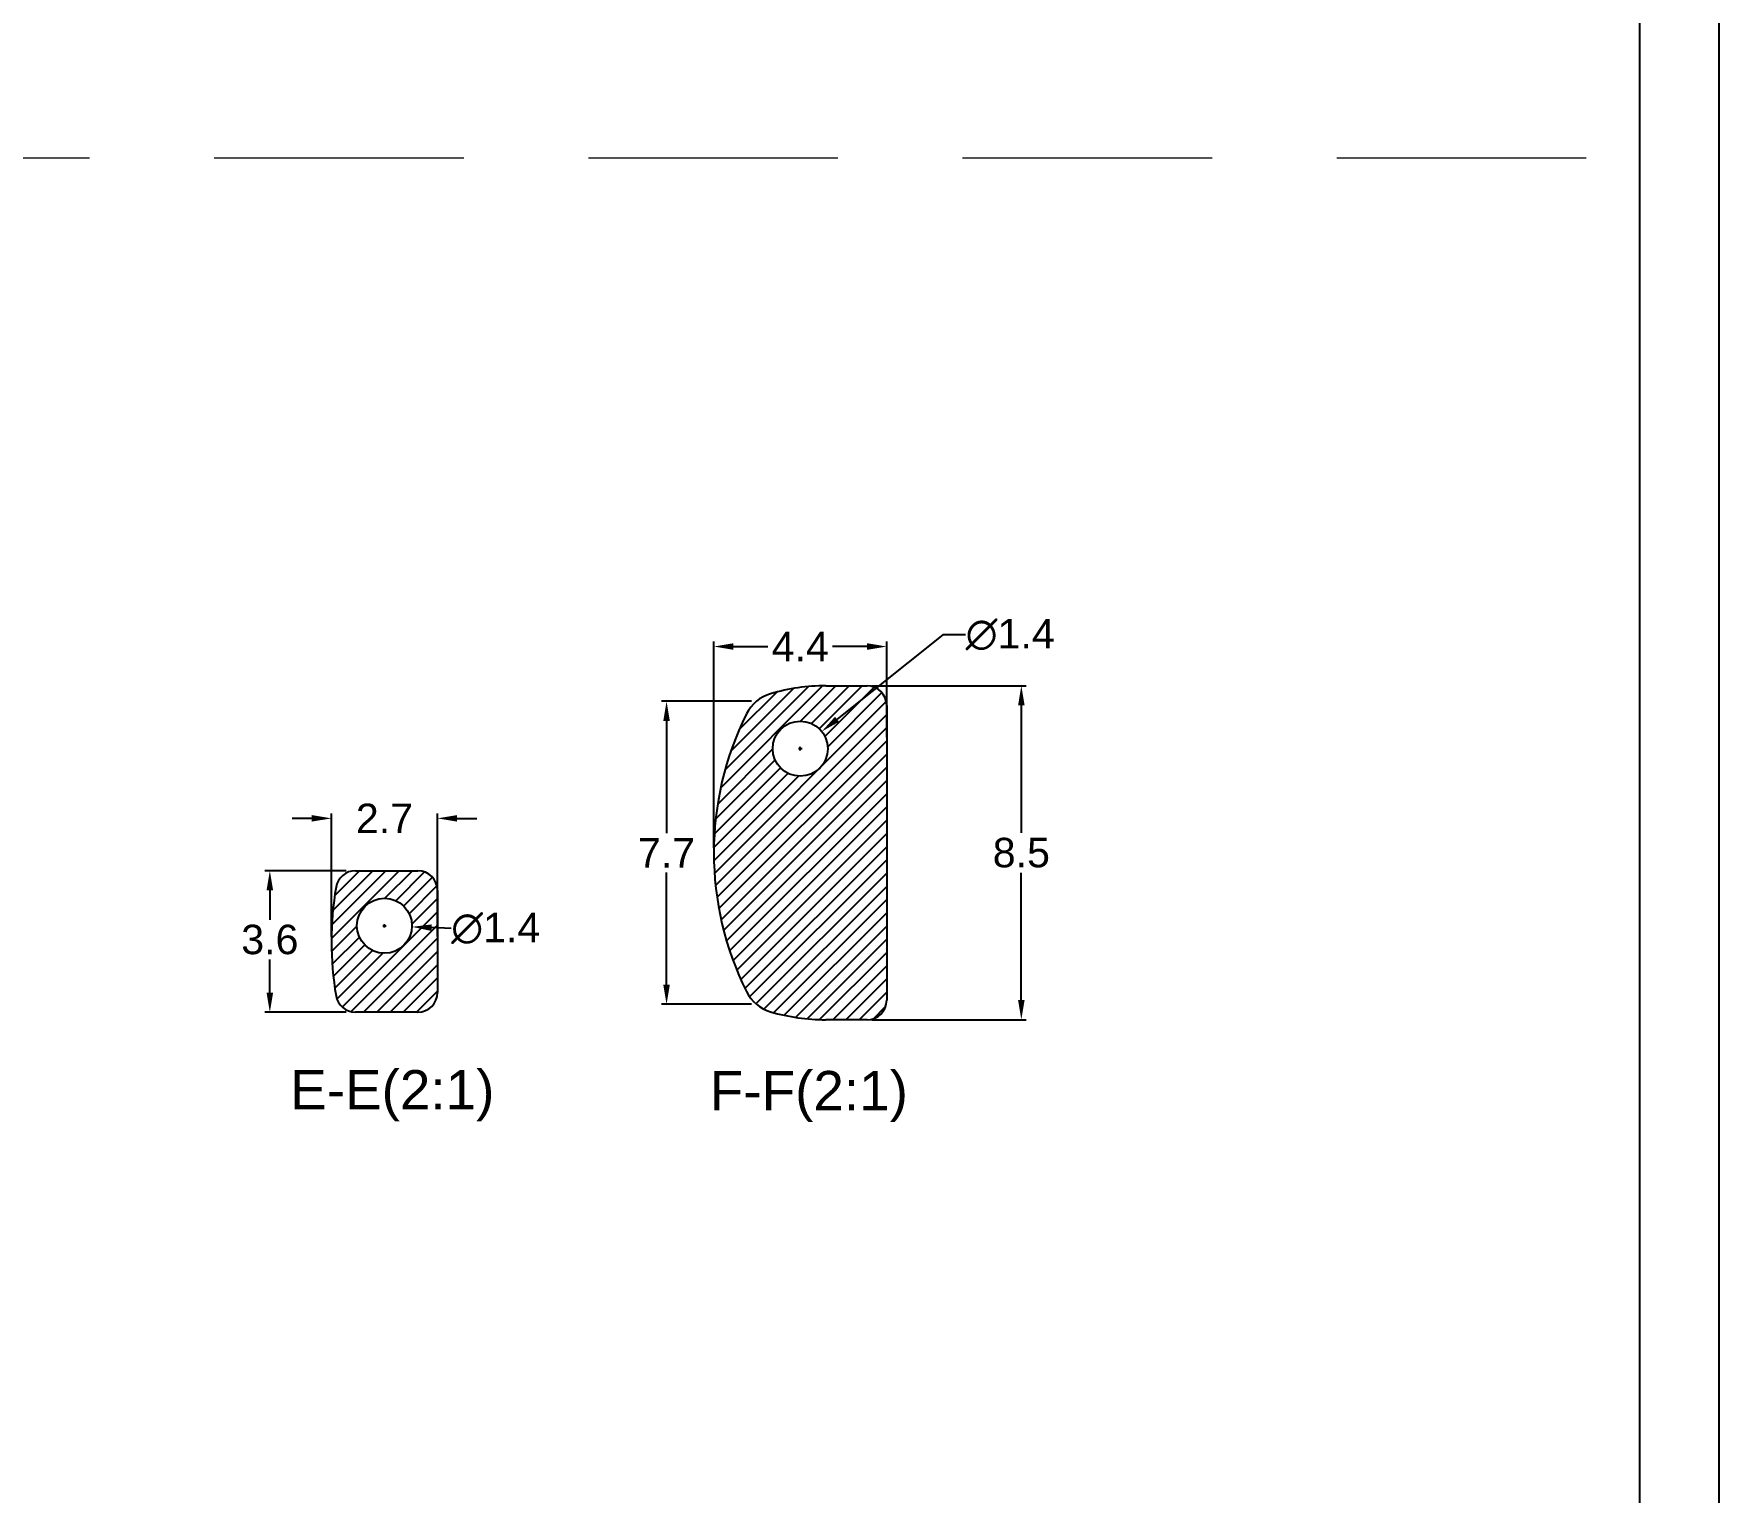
# Model space of a CAD drawing. Header units: millimetres. Extents: x 1186 to 2336, y 1181 to 1549.
# Drawn here: x 2249.7 to 2335.5, y 1326.1 to 1400.3 of the extents above; entities that cross this region are included whole.
import ezdxf

# ---------------------------------------------------------------- set-up
doc = ezdxf.new("R2010")
doc.units = ezdxf.units.MM
doc.linetypes.add('HIDDEN', pattern=[9.525, 6.35, -3.175])
doc.layers.add('Dimension', color=3, linetype='Continuous')
doc.layers.add('Text', color=4, linetype='Continuous')
doc.styles.get("Standard").update_dxf_attribs({"font": 'arial.ttf'})
doc.styles.add('宋体', font='SimSun.ttf')
doc.dimstyles.get("Standard").update_dxf_attribs({"dimtxt": 0.18, "dimasz": 0.18, "dimexe": 0.18, "dimexo": 0.0625, "dimgap": 0.09, "dimtad": 0, "dimtih": 1, "dimtoh": 1, "dimdec": 4, "dimzin": 0, "dimdsep": 46, "dimtxsty": 'Standard', "dimcen": 0.09, "dimadec": 0, "dimazin": 0, "dimtfac": 1, "dimtdec": 4, "dimtofl": 0, "dimtmove": 0, "dimatfit": 3, "dimfxl": 1, "dimtolj": 1, "dimtzin": 0, "dimarcsym": 0})
doc.dimstyles.new('Standard$0', dxfattribs={"dimtxt": 2.3, "dimasz": 2, "dimexe": 1, "dimexo": 1, "dimgap": 1, "dimtad": 0, "dimtih": 1, "dimtoh": 1, "dimdec": 1, "dimzin": 0, "dimdsep": 46, "dimtxsty": 'Standard', "dimcen": 0, "dimclrd": 4, "dimclre": 4, "dimclrt": 4, "dimadec": 1, "dimazin": 0, "dimtfac": 1, "dimtdec": 1, "dimtofl": 0, "dimtmove": 0, "dimatfit": 0, "dimfxl": 1, "dimtolj": 1, "dimtzin": 0, "dimarcsym": 0})

# ---------------------------------------------------------------- blocks, each defined once
blk = doc.blocks.new('*D147')
at = {"layer": 'Defpoints', "color": 0, "transparency": 16777216}
for p in [(2270.259, 1360.393), (2264.856, 1354.125), (2270.259, 1354.125)]:
    blk.add_point(p, dxfattribs=at)
at = {"layer": 'Dimension', "color": 3, "lineweight": -2, "transparency": 16777216}
for p, q in [((2263.856, 1360.393), (2262.856, 1360.393)), ((2264.856, 1354.375), (2264.856, 1360.643)), ((2270.259, 1354.375), (2270.259, 1360.643)), ((2271.259, 1360.393), (2272.259, 1360.393))]:
    blk.add_line(p, q, dxfattribs=at)
at = {"layer": 'Dimension', "color": 3, "transparency": 16777216}
for points in [[(2263.856, 1360.56), (2263.856, 1360.227), (2264.856, 1360.393)], [(2271.259, 1360.56), (2271.259, 1360.227), (2270.259, 1360.393)]]:
    blk.add_solid(points, dxfattribs=at)
at = {"layer": 'Dimension', "transparency": 16777216, "insert": (2267.558, 1360.393), "char_height": 1.5, "attachment_point": 5}
blk.add_mtext('\\A1;2.7', dxfattribs=at)
blk = doc.blocks.new('*D148')
at = {"layer": 'Defpoints', "color": 0, "transparency": 16777216}
for p in [(2265.859, 1357.725), (2261.722, 1350.525), (2265.859, 1350.525)]:
    blk.add_point(p, dxfattribs=at)
at = {"layer": 'Dimension', "color": 3, "lineweight": -2, "transparency": 16777216}
for p, q in [((2265.609, 1357.725), (2261.472, 1357.725)), ((2261.722, 1356.725), (2261.722, 1355.235)), ((2261.722, 1351.525), (2261.722, 1353.202)), ((2265.609, 1350.525), (2261.472, 1350.525))]:
    blk.add_line(p, q, dxfattribs=at)
at = {"layer": 'Dimension', "color": 3, "transparency": 16777216}
for points in [[(2261.555, 1356.725), (2261.888, 1356.725), (2261.722, 1357.725)], [(2261.555, 1351.525), (2261.888, 1351.525), (2261.722, 1350.525)]]:
    blk.add_solid(points, dxfattribs=at)
at = {"layer": 'Dimension', "transparency": 16777216, "insert": (2261.722, 1354.218), "char_height": 1.5, "attachment_point": 5}
blk.add_mtext('\\A1;3.6', dxfattribs=at)
blk = doc.blocks.new('*D149')
at = {"layer": 'Defpoints', "color": 0, "transparency": 16777216}
for p in [(2293.127, 1369.14), (2293.127, 1364.28), (2284.327, 1358.641)]:
    blk.add_point(p, dxfattribs=at)
at = {"layer": 'Dimension', "color": 3, "lineweight": -2, "transparency": 16777216}
for p, q in [((2284.327, 1358.891), (2284.327, 1369.39)), ((2285.327, 1369.14), (2287.085, 1369.14)), ((2292.127, 1369.14), (2290.37, 1369.14)), ((2293.127, 1364.53), (2293.127, 1369.39))]:
    blk.add_line(p, q, dxfattribs=at)
at = {"layer": 'Dimension', "color": 3, "transparency": 16777216}
for points in [[(2285.327, 1369.307), (2285.327, 1368.973), (2284.327, 1369.14)], [(2292.127, 1369.307), (2292.127, 1368.973), (2293.127, 1369.14)]]:
    blk.add_solid(points, dxfattribs=at)
at = {"layer": 'Dimension', "transparency": 16777216, "insert": (2288.727, 1369.14), "char_height": 1.5, "attachment_point": 5}
blk.add_mtext('\\A1;4.4', dxfattribs=at)
blk = doc.blocks.new('*D207')
at = {"layer": 'Defpoints', "color": 0, "transparency": 16777216}
for p in [(2292.127, 1367.141), (2299.983, 1367.141), (2292.127, 1350.141)]:
    blk.add_point(p, dxfattribs=at)
at = {"layer": 'Dimension', "color": 3, "lineweight": -2, "transparency": 16777216}
for p, q in [((2292.377, 1367.141), (2300.233, 1367.141)), ((2299.983, 1366.141), (2299.983, 1359.656)), ((2299.983, 1351.141), (2299.983, 1357.625)), ((2292.377, 1350.141), (2300.233, 1350.141))]:
    blk.add_line(p, q, dxfattribs=at)
at = {"layer": 'Dimension', "color": 3, "transparency": 16777216}
for points in [[(2299.817, 1366.141), (2300.15, 1366.141), (2299.983, 1367.141)], [(2299.817, 1351.141), (2300.15, 1351.141), (2299.983, 1350.141)]]:
    blk.add_solid(points, dxfattribs=at)
at = {"layer": 'Dimension', "transparency": 16777216, "insert": (2299.983, 1358.641), "char_height": 1.5, "attachment_point": 5}
blk.add_mtext('\\A1;8.5', dxfattribs=at)
blk = doc.blocks.new('*D150')
at = {"layer": 'Defpoints', "color": 0, "transparency": 16777216}
for p in [(2286.496, 1366.351), (2281.92, 1350.93), (2286.496, 1350.93)]:
    blk.add_point(p, dxfattribs=at)
at = {"layer": 'Dimension', "color": 3, "lineweight": -2, "transparency": 16777216}
for p, q in [((2286.246, 1366.351), (2281.67, 1366.351)), ((2281.92, 1365.351), (2281.92, 1359.641)), ((2281.92, 1351.93), (2281.92, 1357.641)), ((2286.246, 1350.93), (2281.67, 1350.93))]:
    blk.add_line(p, q, dxfattribs=at)
at = {"layer": 'Dimension', "color": 3, "transparency": 16777216}
for points in [[(2281.754, 1365.351), (2282.087, 1365.351), (2281.92, 1366.351)], [(2281.754, 1351.93), (2282.087, 1351.93), (2281.92, 1350.93)]]:
    blk.add_solid(points, dxfattribs=at)
at = {"layer": 'Dimension', "transparency": 16777216, "insert": (2281.92, 1358.641), "char_height": 1.5, "attachment_point": 5}
blk.add_mtext('\\A1;7.7', dxfattribs=at)
blk = doc.blocks.new('*D208')
at = {"layer": 'Defpoints', "color": 0, "transparency": 16777216}
for p in [(2266.16, 1354.981), (2268.958, 1354.869)]:
    blk.add_point(p, dxfattribs=at)
at = {"layer": 'Dimension', "color": 0, "lineweight": -2, "transparency": 16777216}
for p, q in [((2267.469, 1354.925), (2267.649, 1354.925)), ((2267.559, 1354.835), (2267.559, 1355.015)), ((2270.956, 1354.789), (2269.957, 1354.829))]:
    blk.add_line(p, q, dxfattribs=at)
at = {"layer": 'Dimension', "color": 0, "transparency": 16777216}
blk.add_solid([(2269.964, 1354.995), (2269.95, 1354.662), (2268.958, 1354.869)], dxfattribs=at)
at = {"layer": 'Dimension', "color": 0, "transparency": 16777216, "insert": (2273.225, 1354.789), "char_height": 1.5, "attachment_point": 5}
blk.add_mtext('\\A1;∅1.4', dxfattribs=at)
blk = doc.blocks.new('*D209')
at = {"layer": 'Defpoints', "color": 0, "transparency": 16777216}
for p in [(2289.821, 1364.815), (2287.634, 1363.067)]:
    blk.add_point(p, dxfattribs=at)
at = {"layer": 'Dimension', "color": 0, "lineweight": -2, "transparency": 16777216}
for p, q in [((2295.988, 1369.742), (2290.602, 1365.439)), ((2297.148, 1369.742), (2295.988, 1369.742)), ((2288.637, 1363.941), (2288.817, 1363.941)), ((2288.727, 1363.851), (2288.727, 1364.031))]:
    blk.add_line(p, q, dxfattribs=at)
at = {"layer": 'Dimension', "color": 0, "transparency": 16777216}
blk.add_solid([(2290.498, 1365.569), (2290.706, 1365.309), (2289.821, 1364.815)], dxfattribs=at)
at = {"layer": 'Dimension', "color": 0, "transparency": 16777216, "insert": (2299.416, 1369.742), "char_height": 1.5, "attachment_point": 5}
blk.add_mtext('\\A1;∅1.4', dxfattribs=at)

msp = doc.modelspace()

# ---------------------------------------------------------------- linework, layer by layer
for p, q in [((2331.48056, 1256.09504), (2331.48056, 1542.83599)), ((2290.02967, 1367.14062), (2292.1274, 1367.14062)), ((2293.1274, 1366.14062), (2293.1274, 1351.14062)), ((2266.07896, 1357.72468), (2269.25889, 1357.72468)), ((2270.25889, 1356.72468), (2270.25889, 1351.52468)), ((2269.25889, 1350.52468), (2266.07896, 1350.52468)), ((2292.1274, 1350.14062), (2290.02967, 1350.14062))]:
    msp.add_line(p, q)
at = {"color": 1, "linetype": 'HIDDEN', "lineweight": 9, "ltscale": 2}
msp.add_line((1935.04268, 1394.01402), (2331.48056, 1394.01402), dxfattribs=at)
at = {"color": 6, "linetype": 'Continuous'}
for p, q in [((2284.67623, 1361.94976), (2289.86574, 1367.13927)), ((2284.89327, 1362.84032), (2289.15527, 1367.10232)), ((2288.74055, 1365.34056), (2290.54061, 1367.14062)), ((2289.29424, 1365.22073), (2291.21413, 1367.14062)), ((2289.69727, 1364.95025), (2291.88765, 1367.14062)), ((2284.36179, 1357.5942), (2293.10737, 1366.33978)), ((2285.19513, 1363.8157), (2288.38365, 1367.00422)), ((2285.62083, 1364.91491), (2287.52875, 1366.82284)), ((2289.98215, 1364.5616), (2292.49224, 1367.07169)), ((2290.12452, 1364.03045), (2292.88611, 1366.79205)), ((2284.41504, 1356.97393), (2293.1274, 1365.6863)), ((2284.48983, 1356.37521), (2293.1274, 1365.01278)), ((2284.52261, 1361.12262), (2287.32746, 1363.92747)), ((2284.58434, 1355.7962), (2293.1274, 1364.33926)), ((2284.69704, 1355.23538), (2293.1274, 1363.66574)), ((2284.35687, 1359.60984), (2287.71777, 1362.97075)), ((2284.41913, 1360.34562), (2287.44729, 1363.37378)), ((2284.82667, 1354.69149), (2293.1274, 1362.99222)), ((2284.32951, 1358.90896), (2288.10642, 1362.68587)), ((2284.33234, 1358.23827), (2288.63757, 1362.5435)), ((2284.97216, 1354.16346), (2293.1274, 1362.3187)), ((2285.13261, 1353.65039), (2293.1274, 1361.64518)), ((2285.30723, 1353.15149), (2293.1274, 1360.97166)), ((2285.49535, 1352.66609), (2293.1274, 1360.29814)), ((2285.69641, 1352.19364), (2293.1274, 1359.62462)), ((2285.90991, 1351.73361), (2293.1274, 1358.95111)), ((2264.85717, 1354.27387), (2268.30799, 1357.72468)), ((2264.87834, 1354.96856), (2267.63447, 1357.72468)), ((2264.93239, 1355.69613), (2266.96095, 1357.72468)), ((2265.02491, 1356.46217), (2266.28743, 1357.72468)), ((2267.58133, 1356.3245), (2268.98151, 1357.72468)), ((2268.13224, 1356.2019), (2269.59636, 1357.66602)), ((2286.15157, 1351.30175), (2293.1274, 1358.27759)), ((2268.53355, 1355.92969), (2269.99997, 1357.3961)), ((2268.81674, 1355.53935), (2270.23208, 1356.9547)), ((2286.4728, 1350.94947), (2293.1274, 1357.60407)), ((2286.8761, 1350.67925), (2293.1274, 1356.93055)), ((2268.95655, 1355.00565), (2270.25889, 1356.30799)), ((2287.37092, 1350.50054), (2293.1274, 1356.25703)), ((2265.40779, 1350.78337), (2270.25889, 1355.63447)), ((2287.91143, 1350.36754), (2293.1274, 1355.58351)), ((2264.86468, 1353.60786), (2266.15907, 1354.90224)), ((2264.89762, 1352.96728), (2266.28168, 1354.35133)), ((2265.84934, 1350.5514), (2270.25889, 1354.96095)), ((2266.49614, 1350.52468), (2270.25889, 1354.28743)), ((2288.47899, 1350.26158), (2293.1274, 1354.90999)), ((2289.07703, 1350.1861), (2293.1274, 1354.23647)), ((2264.95341, 1352.34955), (2266.55389, 1353.95002)), ((2265.02997, 1351.75258), (2266.94422, 1353.66684)), ((2265.13775, 1351.18685), (2267.47793, 1353.52703)), ((2267.16966, 1350.52468), (2270.25889, 1353.61391)), ((2289.71017, 1350.14572), (2293.1274, 1353.56295)), ((2267.84318, 1350.52468), (2270.25889, 1352.94039)), ((2290.37859, 1350.14062), (2293.1274, 1352.88943)), ((2268.5167, 1350.52468), (2270.25889, 1352.26687)), ((2291.05211, 1350.14062), (2293.1274, 1352.21591)), ((2269.19022, 1350.52468), (2270.25889, 1351.59335)), ((2291.72563, 1350.14062), (2293.1274, 1351.54239)), ((2292.45397, 1350.19544), (2293.07258, 1350.81405))]:
    msp.add_line(p, q, dxfattribs=at)
msp.add_lwpolyline([(2335.5186, 1251.83599), (2335.5186, 1548.83599), (1915.5186, 1548.83599), (1915.5186, 1251.83599)], close=True)
msp.add_circle((2288.7274, 1363.94062), 1.4)
at = {"linetype": 'Continuous'}
msp.add_circle((2267.55889, 1354.92468), 1.4, dxfattribs=at)
for centre, radius, start, end in [((2290.02967, 1357.14062), 10, 90, 106.3362138), ((2292.1274, 1366.14062), 1, 0, 90), ((2287.77948, 1364.81764), 2, 106.3362138, 153.5395548), ((2300.19012, 1358.64062), 15.86288, 153.5395548, 206.4604452), ((2266.07896, 1356.72468), 1, 90, 170.2189137), ((2269.25889, 1356.72468), 1, 0, 90), ((2281.16103, 1354.12468), 16.30454, 170.2189137, 189.7810863), ((2266.07896, 1351.52468), 1, 189.7810863, 270), ((2269.25889, 1351.52468), 1, 270, 0), ((2292.1274, 1351.14062), 1, 270, 0), ((2290.02967, 1360.14062), 10, 253.6637862, 270)]:
    msp.add_arc(centre, radius, start, end)
at = {"color": 6, "linetype": 'Continuous'}
msp.add_arc((2287.77948, 1352.4636), 2, 206.4604452, 253.6637862, dxfattribs=at)

# ---------------------------------------------------------------- texts
at = {"layer": 'Text', "linetype": 'ByBlock', "lineweight": 9, "char_height": 2, "width": 19.8141978, "attachment_point": 5, "style": '宋体'}
for s, insert in [('{\\f@Arial Unicode MS|b0|i0|c0|p34;E-E(2:1)}', (2267.95602, 1346.2766)), ('{\\f@Arial Unicode MS|b0|i0|c0|p34;F-F(2:1)}', (2289.16682, 1346.23224))]:
    msp.add_mtext(s, dxfattribs=dict(at, insert=insert))

# ---------------------------------------------------------------- dimensions: what is measured, and where the dimension line sits
at = {"layer": 'Dimension'}
dim = msp.add_diameter_dim_2p(p1=(2287.63369, 1363.06666), p2=(2289.82111, 1364.81457), dimstyle='Standard', override={"dimtxt": 1.5, "dimasz": 1, "dimtad": 0, "dimtih": 1, "dimtoh": 1, "dimdec": 1, "dimlfac": 0.5, "dimadec": 0}, dxfattribs=at)
dim.commit()
dim.dimension.update_dxf_attribs({"geometry": '*D209', "text_midpoint": (2299.41599, 1369.74208), "dimtype": 163})
dim = msp.add_linear_dim(base=(2293.1274, 1369.14003), p1=(2284.32724, 1358.64062), p2=(2293.1274, 1364.27991), dimstyle='Standard$0', override={"dimtxt": 1.5, "dimasz": 1, "dimexe": 0.25, "dimexo": 0.25, "dimgap": 0.25, "dimlfac": 0.5, "dimclrd": 3, "dimclre": 3, "dimclrt": 256, "dimadec": 0, "dimtdec": 2, "dimatfit": 3}, dxfattribs=at)
dim.commit()
dim.dimension.update_dxf_attribs({"geometry": '*D149', "text_midpoint": (2288.72732, 1369.14003)})
dim = msp.add_linear_dim(base=(2299.98329, 1367.14062), p1=(2292.1274, 1350.14062), p2=(2292.1274, 1367.14062), angle=90, dimstyle='Standard$0', override={"dimtxt": 1.5, "dimasz": 1, "dimexe": 0.25, "dimexo": 0.25, "dimgap": 0.25, "dimlfac": 0.5, "dimclrd": 3, "dimclre": 3, "dimclrt": 256, "dimadec": 0, "dimtdec": 2, "dimatfit": 3}, dxfattribs=at)
dim.commit()
dim.dimension.update_dxf_attribs({"geometry": '*D207', "text_midpoint": (2299.98329, 1358.64062)})
for base, p1, p2, picture, middle in [((2281.9204, 1350.93011), (2286.49557, 1366.35112), (2286.49557, 1350.93011), '*D150', (2281.9204, 1358.64062)), ((2261.72168, 1350.52468), (2265.85889, 1357.72468), (2265.85889, 1350.52468), '*D148', (2261.72168, 1354.21821))]:
    dim = msp.add_linear_dim(base=base, p1=p1, p2=p2, angle=90, dimstyle='Standard$0', override={"dimtxt": 1.5, "dimasz": 1, "dimexe": 0.25, "dimexo": 0.25, "dimgap": 0.25, "dimlfac": 0.5, "dimclrd": 3, "dimclre": 3, "dimclrt": 256, "dimadec": 0, "dimtdec": 2, "dimatfit": 3}, dxfattribs=at)
    dim.commit()
    dim.dimension.update_dxf_attribs({"geometry": picture, "text_midpoint": middle, "dimtype": 160})
dim = msp.add_aligned_dim(p1=(2264.85649, 1354.12468), p2=(2270.25889, 1354.12468), distance=6.26852, dimstyle='Standard$0', override={"dimtxt": 1.5, "dimasz": 1, "dimexe": 0.25, "dimexo": 0.25, "dimgap": 0.25, "dimlfac": 0.5, "dimclrd": 3, "dimclre": 3, "dimclrt": 256, "dimadec": 0, "dimtdec": 2, "dimatfit": 3}, dxfattribs=at)
dim.commit()
dim.dimension.update_dxf_attribs({"geometry": '*D147', "text_midpoint": (2267.55769, 1360.3932)})
dim = msp.add_diameter_dim_2p(p1=(2266.16001, 1354.98062), p2=(2268.95777, 1354.86875), dimstyle='Standard', override={"dimtxt": 1.5, "dimasz": 1, "dimtad": 0, "dimtih": 1, "dimtoh": 1, "dimdec": 1, "dimlfac": 0.5, "dimadec": 0}, dxfattribs=at)
dim.commit()
dim.dimension.update_dxf_attribs({"geometry": '*D208', "text_midpoint": (2273.22455, 1354.78884)})

doc.saveas('drawing.dxf')
